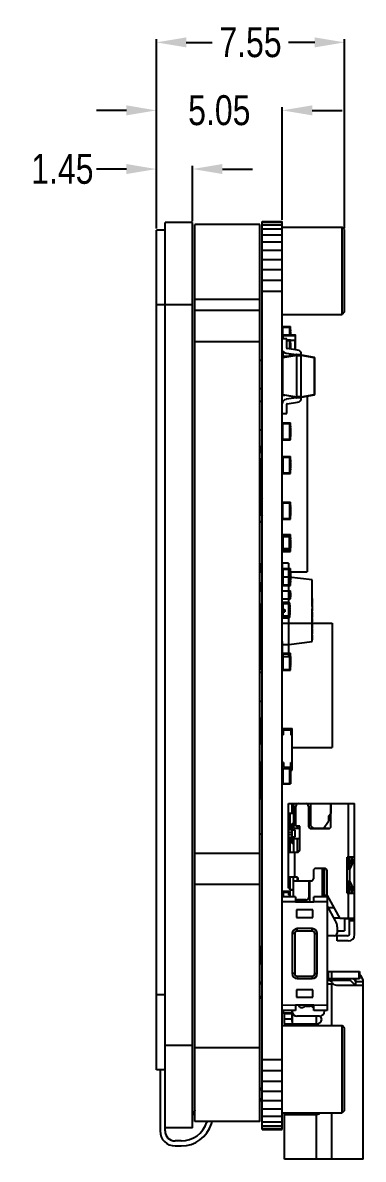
# Model space of a CAD drawing. Header units: inches. Extents: x -13 to 119, y -33 to 44.
# Drawn here: x 50.25 to 63.91, y -12.14 to 33.41 of the extents above; entities that cross this region are included whole.
import ezdxf

# ---------------------------------------------------------------- set-up
doc = ezdxf.new("R2010")
doc.units = ezdxf.units.IN
doc.header["$LTSCALE"] = 1.21
doc.header["$MEASUREMENT"] = 0
doc.header["$PDMODE"] = 3
doc.header["$PDSIZE"] = 0.3125
doc.layers.get('0').update_dxf_attribs({"linetype": 'CONTINUOUS'})
doc.layers.get('Defpoints').update_dxf_attribs({"linetype": 'CONTINUOUS'})
doc.layers.add('DIM', color=3, linetype='CONTINUOUS')
doc.styles.get("Standard").update_dxf_attribs({"font": 'txt', "width": 0.8})
doc.dimstyles.get("Standard").update_dxf_attribs({"dimtxt": 0.15625, "dimasz": 0.1875, "dimexe": 0.125, "dimexo": 0.0625, "dimgap": 0.09, "dimtad": 0, "dimtih": 1, "dimtoh": 1, "dimzin": 4, "dimdsep": 46, "dimtxsty": 'Standard', "dimblk": '_FILLED', "dimblk1": '_FILLED', "dimblk2": '_FILLED', "dimcen": 0.09, "dimazin": 1, "dimtp": 0.01, "dimtm": 0.01, "dimtfac": 1, "dimtofl": 0, "dimtmove": 0, "dimatfit": 3, "dimldrblk": '_FILLED', "dimfxl": 1, "dimtolj": 1, "dimtzin": 4, "dimarcsym": 0})

# ---------------------------------------------------------------- blocks, each defined once
blk = doc.blocks.new('_FILLED')
at = {"color": 0, "linetype": 'ByBlock'}
blk.add_solid([(0, 0), (-1, 0.167), (-1, -0.167)], dxfattribs=at)
blk = doc.blocks.new('*D22')
at = {"layer": 'Defpoints', "color": 0}
for p in [(55.612, 27.544), (55.612, 25.097), (57.062, 25.397)]:
    blk.add_point(p, dxfattribs=at)
at = {"layer": 'DIM', "color": 0, "lineweight": -2}
for p, q in [((54.412, 27.544), (53.212, 27.544)), ((55.612, 25.16), (55.612, 27.669)), ((57.062, 25.46), (57.062, 27.669)), ((58.262, 27.544), (59.462, 27.544))]:
    blk.add_line(p, q, dxfattribs=at)
at = {"layer": 'DIM', "color": 0, "lineweight": -2, "xscale": 1.2, "yscale": 1.2, "zscale": 1.2}
blk.add_blockref('_FILLED', (55.612, 27.544), dxfattribs=at)
at = {"layer": 'DIM', "color": 0, "lineweight": -2, "xscale": 1.2, "yscale": 1.2, "zscale": 1.2, "rotation": 180}
blk.add_blockref('_FILLED', (57.062, 27.544), dxfattribs=at)
at = {"layer": 'DIM', "color": 0, "insert": (51.842, 27.544), "char_height": 1.2, "attachment_point": 5}
blk.add_mtext('\\A1;1.45', dxfattribs=at)
blk = doc.blocks.new('*D23')
at = {"layer": 'Defpoints', "color": 0}
for p in [(55.612, 29.895), (55.612, 25.097), (60.662, 25.447)]:
    blk.add_point(p, dxfattribs=at)
at = {"layer": 'DIM', "color": 0, "lineweight": -2}
for p, q in [((54.412, 29.895), (53.212, 29.895)), ((55.612, 25.16), (55.612, 30.02)), ((60.662, 25.51), (60.662, 30.02)), ((61.862, 29.895), (63.062, 29.895))]:
    blk.add_line(p, q, dxfattribs=at)
at = {"layer": 'DIM', "color": 0, "lineweight": -2, "xscale": 1.2, "yscale": 1.2, "zscale": 1.2}
blk.add_blockref('_FILLED', (55.612, 29.895), dxfattribs=at)
at = {"layer": 'DIM', "color": 0, "lineweight": -2, "xscale": 1.2, "yscale": 1.2, "zscale": 1.2, "rotation": 180}
blk.add_blockref('_FILLED', (60.662, 29.895), dxfattribs=at)
at = {"layer": 'DIM', "color": 0, "insert": (58.137, 29.895), "char_height": 1.2, "attachment_point": 5}
blk.add_mtext('\\A1;5.05', dxfattribs=at)
blk = doc.blocks.new('*D24')
at = {"layer": 'Defpoints', "color": 0}
for p in [(55.612, 32.62), (55.612, 25.097), (63.162, 25.119)]:
    blk.add_point(p, dxfattribs=at)
at = {"layer": 'DIM', "color": 0, "lineweight": -2}
for p, q in [((55.612, 25.16), (55.612, 32.745)), ((56.812, 32.62), (57.857, 32.62)), ((61.962, 32.62), (60.917, 32.62)), ((63.162, 25.181), (63.162, 32.745))]:
    blk.add_line(p, q, dxfattribs=at)
at = {"layer": 'DIM', "color": 0, "lineweight": -2, "xscale": 1.2, "yscale": 1.2, "zscale": 1.2, "rotation": 180}
blk.add_blockref('_FILLED', (55.612, 32.62), dxfattribs=at)
at = {"layer": 'DIM', "color": 0, "lineweight": -2, "xscale": 1.2, "yscale": 1.2, "zscale": 1.2}
blk.add_blockref('_FILLED', (63.162, 32.62), dxfattribs=at)
at = {"layer": 'DIM', "color": 0, "insert": (59.387, 32.62), "char_height": 1.2, "attachment_point": 5}
blk.add_mtext('\\A1;7.55', dxfattribs=at)

msp = doc.modelspace()

# ---------------------------------------------------------------- linework, layer by layer
at = {"color": 7, "linetype": 'Continuous'}
for p, q in [((55.612, -8.553), (55.612, 25.097)), ((55.962, 25.097), (55.612, 25.097)), ((55.962, -11.003), (55.962, 25.397)), ((57.062, 25.397), (55.962, 25.397)), ((57.062, -10.883), (57.062, 25.397)), ((57.162, -10.617), (57.162, 25.322)), ((59.762, 25.322), (57.162, 25.322)), ((59.762, -10.617), (59.762, 25.322)), ((59.862, -10.94), (59.862, 25.447)), ((59.862, 25.447), (60.662, 25.447)), ((59.862, 25.413), (60.662, 25.413)), ((59.862, 25.31), (60.662, 25.31)), ((59.862, 25.142), (60.662, 25.142)), ((60.662, -10.94), (60.662, 25.447)), ((60.662, 25.219), (63.062, 25.219)), ((63.062, 21.719), (63.062, 25.219)), ((63.162, 25.119), (63.062, 25.219)), ((63.162, 21.819), (63.162, 25.119)), ((59.862, 24.913), (60.662, 24.913)), ((59.862, 24.627), (60.662, 24.627)), ((59.862, 24.294), (60.662, 24.294)), ((59.862, 23.919), (60.662, 23.919)), ((59.862, 23.513), (60.662, 23.513)), ((59.862, 23.086), (60.662, 23.086)), ((59.762, 22.322), (57.162, 22.322)), ((59.862, 22.649), (60.662, 22.649)), ((57.062, 22.097), (55.612, 22.097)), ((59.762, 21.872), (57.162, 21.872)), ((60.662, 21.719), (63.062, 21.719)), ((63.162, 21.819), (63.062, 21.719)), ((60.662, 21.235), (60.987, 21.235)), ((60.687, 21.135), (60.662, 21.135)), ((60.687, 20.884), (60.687, 21.21)), ((60.687, 21.21), (60.962, 21.21)), ((60.962, 20.887), (60.962, 21.21)), ((60.987, 21.185), (60.962, 21.185)), ((60.987, 21.135), (60.962, 21.135)), ((60.987, 20.887), (60.987, 21.235)), ((60.987, 21.097), (60.997, 21.097)), ((60.987, 21.069), (60.997, 21.069)), ((60.987, 21.061), (60.997, 21.061)), ((60.987, 21.024), (60.997, 21.024)), ((60.987, 20.972), (60.997, 20.972)), ((60.997, 21.097), (60.997, 21.061)), ((60.997, 21.024), (60.997, 20.922)), ((59.762, 20.622), (57.162, 20.622)), ((60.842, 20.744), (60.662, 20.744)), ((60.678, 20.867), (60.678, 20.744)), ((60.678, 20.867), (61.198, 20.867)), ((60.698, 20.744), (60.698, 20.887)), ((61.178, 20.887), (60.698, 20.887)), ((60.842, 20.368), (60.842, 20.744)), ((60.842, 20.696), (60.987, 20.696)), ((60.842, 20.671), (60.962, 20.671)), ((60.962, 20.333), (60.962, 20.671)), ((60.987, 20.646), (60.962, 20.646)), ((60.962, 20.596), (60.987, 20.596)), ((60.987, 20.922), (60.997, 20.922)), ((60.987, 20.909), (60.997, 20.909)), ((60.987, 20.907), (60.997, 20.907)), ((60.987, 20.33), (60.987, 20.696)), ((60.987, 20.687), (61.198, 20.687)), ((60.987, 20.56), (60.997, 20.56)), ((60.987, 20.51), (60.997, 20.51)), ((60.997, 20.909), (60.997, 20.887)), ((60.997, 20.56), (60.997, 20.459)), ((61.168, 20.687), (61.168, 20.305)), ((61.178, 20.887), (61.178, 20.687)), ((61.188, 20.302), (61.188, 20.687)), ((61.198, 20.687), (61.198, 20.867)), ((60.687, 20.117), (60.662, 20.117)), ((60.662, 20.116), (60.687, 20.116)), ((60.679, 19.994), (61.247, 20.094)), ((61.247, 20.074), (60.679, 19.974)), ((60.687, 20.261), (60.687, 20.041)), ((60.687, 20.041), (60.95, 20.041)), ((60.817, 20.172), (61.23, 20.114)), ((61.272, 20.29), (60.86, 20.348)), ((60.962, 20.044), (60.962, 20.152)), ((60.962, 20.116), (60.987, 20.116)), ((60.987, 20.066), (60.962, 20.066)), ((60.987, 20.459), (60.997, 20.459)), ((60.987, 20.445), (60.997, 20.445)), ((60.987, 20.343), (60.997, 20.343)), ((60.987, 20.148), (60.987, 20.048)), ((61.198, 20.087), (60.987, 20.087)), ((60.989, 20.33), (60.997, 20.33)), ((60.997, 20.445), (60.997, 20.343)), ((60.997, 20.33), (60.997, 20.329)), ((61.168, 20.123), (61.168, 20.087)), ((61.178, 20.087), (61.178, 20.082)), ((61.188, 20.087), (61.188, 20.12)), ((61.198, 20.085), (61.198, 20.087)), ((61.427, 20.094), (61.247, 20.094)), ((61.247, 20.094), (61.247, 20.074)), ((61.247, 18.414), (61.247, 20.074)), ((61.247, 20.074), (61.427, 20.074)), ((61.427, 20.094), (61.427, 20.112)), ((61.427, 20.094), (61.946, 20.002)), ((61.427, 20.094), (61.427, 20.074)), ((61.427, 18.414), (61.427, 20.074)), ((61.946, 19.983), (61.427, 20.074)), ((59.762, 19.897), (59.847, 19.882)), ((59.847, 19.862), (59.762, 19.877)), ((59.847, 19.882), (59.847, 19.862)), ((59.847, 19.862), (59.847, 18.732)), ((59.847, 19.862), (59.862, 19.862)), ((60.662, 20.016), (60.809, 20.016)), ((60.662, 19.974), (60.679, 19.974)), ((60.678, 20.016), (60.678, 19.993)), ((60.679, 19.974), (60.679, 19.994)), ((60.679, 18.514), (60.679, 19.974)), ((60.698, 19.997), (60.698, 20.016)), ((61.946, 20.002), (61.946, 19.983)), ((61.946, 19.983), (61.946, 18.505)), ((61.946, 19.983), (61.962, 19.983)), ((61.962, 18.505), (61.962, 19.983)), ((59.862, 18.732), (59.762, 18.732)), ((59.862, 18.232), (59.762, 18.232)), ((59.847, 18.232), (59.847, 17.102)), ((60.679, 18.514), (60.662, 18.514)), ((60.662, 18.48), (60.76, 18.48)), ((60.679, 18.514), (61.247, 18.414)), ((60.679, 18.494), (60.679, 18.514)), ((61.247, 18.394), (60.679, 18.494)), ((61.23, 18.374), (60.817, 18.316)), ((61.427, 18.414), (61.247, 18.414)), ((61.247, 18.414), (61.247, 18.394)), ((61.247, 18.394), (61.427, 18.394)), ((61.427, 18.414), (61.946, 18.505)), ((61.946, 18.485), (61.427, 18.394)), ((61.427, 18.414), (61.427, 18.394)), ((61.427, 18.376), (61.427, 18.394)), ((61.662, 18.435), (61.662, 11.407)), ((61.962, 18.505), (61.946, 18.505)), ((61.946, 18.505), (61.946, 18.485)), ((60.842, 17.744), (60.842, 18.12)), ((60.86, 18.14), (61.272, 18.198)), ((60.662, 17.744), (60.842, 17.744)), ((60.662, 17.374), (60.987, 17.374)), ((60.687, 16.719), (60.687, 17.349)), ((60.687, 17.349), (60.962, 17.349)), ((60.962, 16.719), (60.962, 17.349)), ((60.987, 17.324), (60.962, 17.324)), ((60.987, 16.694), (60.987, 17.374)), ((59.762, 17.087), (59.847, 17.102)), ((59.847, 17.083), (59.762, 17.068)), ((59.847, 17.102), (59.847, 17.083)), ((60.687, 17.274), (60.662, 17.274)), ((60.987, 17.274), (60.962, 17.274)), ((60.987, 17.236), (60.997, 17.236)), ((60.987, 17.208), (60.997, 17.208)), ((60.987, 17.199), (60.997, 17.199)), ((60.987, 17.163), (60.997, 17.163)), ((60.987, 17.111), (60.997, 17.111)), ((60.987, 17.061), (60.997, 17.061)), ((60.987, 17.047), (60.997, 17.047)), ((60.987, 17.045), (60.997, 17.045)), ((60.987, 17), (60.997, 17)), ((60.987, 16.951), (60.997, 16.951)), ((60.987, 16.945), (60.997, 16.945)), ((60.987, 16.932), (60.997, 16.932)), ((60.987, 16.88), (60.997, 16.88)), ((60.997, 17.236), (60.997, 17.199)), ((60.997, 17.163), (60.997, 17.061)), ((60.997, 17.047), (60.997, 16.945)), ((60.997, 16.932), (60.997, 16.83)), ((59.829, 16.416), (59.762, 16.416)), ((59.762, 16.396), (59.849, 16.396)), ((59.829, 16.416), (59.829, 16.216)), ((59.849, 16.216), (59.849, 16.396)), ((60.687, 16.794), (60.662, 16.794)), ((60.662, 16.694), (60.987, 16.694)), ((60.687, 16.719), (60.962, 16.719)), ((60.987, 16.794), (60.962, 16.794)), ((60.987, 16.744), (60.962, 16.744)), ((60.987, 16.83), (60.997, 16.83)), ((59.762, 16.216), (59.849, 16.216)), ((59.862, 16.197), (59.762, 16.202)), ((59.762, 16.192), (59.862, 16.187)), ((59.819, 16.216), (59.819, 16.199)), ((59.839, 16.198), (59.839, 16.216)), ((60.662, 16.028), (60.987, 16.028)), ((60.687, 16.003), (60.687, 15.373)), ((60.687, 16.003), (60.962, 16.003)), ((60.962, 15.373), (60.962, 16.003)), ((60.987, 15.978), (60.962, 15.978)), ((60.987, 15.348), (60.987, 16.028)), ((59.849, 15.616), (59.762, 15.616)), ((59.793, 15.506), (59.762, 15.512)), ((59.762, 15.487), (59.793, 15.481)), ((59.793, 15.506), (59.793, 15.481)), ((59.819, 15.896), (59.819, 15.616)), ((59.829, 15.616), (59.829, 15.416)), ((59.839, 15.616), (59.839, 15.917)), ((59.849, 15.436), (59.849, 15.616)), ((60.662, 15.928), (60.687, 15.928)), ((60.962, 15.928), (60.987, 15.928)), ((60.987, 15.892), (60.997, 15.892)), ((60.987, 15.842), (60.997, 15.842)), ((60.987, 15.791), (60.997, 15.791)), ((60.987, 15.777), (60.997, 15.777)), ((60.987, 15.675), (60.997, 15.675)), ((60.987, 15.662), (60.997, 15.662)), ((60.987, 15.612), (60.997, 15.612)), ((60.987, 15.56), (60.997, 15.56)), ((60.987, 15.523), (60.997, 15.523)), ((60.987, 15.5), (60.997, 15.5)), ((60.987, 15.487), (60.997, 15.487)), ((60.997, 15.892), (60.997, 15.791)), ((60.997, 15.777), (60.997, 15.675)), ((60.997, 15.662), (60.997, 15.56)), ((60.997, 15.523), (60.997, 15.487)), ((59.793, 15.481), (59.793, 14.117)), ((59.793, 15.481), (59.814, 15.481)), ((59.814, 14.117), (59.814, 15.481)), ((59.849, 15.436), (59.814, 15.436)), ((59.814, 15.416), (59.829, 15.416)), ((60.662, 15.448), (60.687, 15.448)), ((60.662, 15.348), (60.987, 15.348)), ((60.687, 15.373), (60.962, 15.373)), ((60.962, 15.448), (60.987, 15.448)), ((60.987, 15.398), (60.962, 15.398)), ((59.829, 14.537), (59.814, 14.537)), ((59.814, 14.517), (59.849, 14.517)), ((59.834, 14.342), (59.814, 14.342)), ((59.814, 14.312), (59.862, 14.312)), ((59.814, 14.281), (59.862, 14.281)), ((59.829, 14.537), (59.829, 14.342)), ((59.834, 14.342), (59.834, 13.733)), ((59.849, 14.338), (59.849, 14.517)), ((60.662, 14.199), (60.987, 14.199)), ((60.687, 13.544), (60.687, 14.174)), ((60.687, 14.174), (60.962, 14.174)), ((60.962, 13.544), (60.962, 14.174)), ((60.987, 14.149), (60.962, 14.149)), ((60.987, 13.519), (60.987, 14.199)), ((59.793, 14.117), (59.762, 14.112)), ((59.762, 14.087), (59.793, 14.093)), ((59.862, 13.794), (59.762, 13.794)), ((59.862, 13.763), (59.762, 13.763)), ((59.778, 13.733), (59.834, 13.733)), ((59.814, 14.117), (59.793, 14.117)), ((59.793, 14.117), (59.793, 14.093)), ((59.829, 13.733), (59.829, 13.694)), ((59.849, 13.669), (59.849, 13.737)), ((60.687, 14.099), (60.662, 14.099)), ((60.987, 14.099), (60.962, 14.099)), ((60.987, 14.061), (60.997, 14.061)), ((60.987, 14.033), (60.997, 14.033)), ((60.987, 14.024), (60.997, 14.024)), ((60.987, 13.988), (60.997, 13.988)), ((60.987, 13.936), (60.997, 13.936)), ((60.987, 13.886), (60.997, 13.886)), ((60.987, 13.872), (60.997, 13.872)), ((60.987, 13.87), (60.997, 13.87)), ((60.987, 13.825), (60.997, 13.825)), ((60.987, 13.776), (60.997, 13.776)), ((60.987, 13.77), (60.997, 13.77)), ((60.987, 13.757), (60.997, 13.757)), ((60.987, 13.705), (60.997, 13.705)), ((60.997, 14.061), (60.997, 14.024)), ((60.997, 13.988), (60.997, 13.886)), ((60.997, 13.872), (60.997, 13.77)), ((60.997, 13.757), (60.997, 13.655)), ((59.862, 13.412), (59.762, 13.407)), ((59.762, 13.396), (59.862, 13.402)), ((60.687, 13.619), (60.662, 13.619)), ((60.662, 13.519), (60.987, 13.519)), ((60.687, 13.544), (60.962, 13.544)), ((60.987, 13.619), (60.962, 13.619)), ((60.987, 13.569), (60.962, 13.569)), ((60.987, 13.655), (60.997, 13.655)), ((60.662, 12.903), (60.987, 12.903)), ((60.662, 12.838), (60.967, 12.838)), ((60.967, 12.807), (60.662, 12.807)), ((60.687, 12.868), (60.687, 12.878)), ((60.687, 12.878), (60.962, 12.878)), ((60.693, 12.259), (60.693, 12.868)), ((60.937, 12.868), (60.693, 12.868)), ((60.937, 12.868), (60.937, 12.259)), ((60.962, 12.854), (60.962, 12.878)), ((60.987, 12.853), (60.963, 12.853)), ((60.967, 12.289), (60.967, 12.838)), ((60.987, 12.803), (60.967, 12.803)), ((60.97, 12.763), (60.967, 12.763)), ((60.967, 12.752), (60.97, 12.752)), ((60.97, 12.763), (60.97, 12.689)), ((60.987, 12.223), (60.987, 12.903)), ((60.987, 12.765), (60.997, 12.765)), ((60.997, 12.765), (60.997, 12.729)), ((60.967, 12.32), (60.662, 12.32)), ((60.97, 12.735), (60.967, 12.735)), ((60.97, 12.698), (60.967, 12.698)), ((60.97, 12.689), (60.967, 12.689)), ((60.97, 12.661), (60.967, 12.661)), ((60.967, 12.624), (60.97, 12.624)), ((60.967, 12.587), (60.97, 12.587)), ((60.97, 12.557), (60.967, 12.557)), ((60.97, 12.521), (60.967, 12.521)), ((60.97, 12.483), (60.967, 12.483)), ((60.967, 12.48), (60.97, 12.48)), ((60.97, 12.457), (60.967, 12.457)), ((60.967, 12.419), (60.97, 12.419)), ((60.967, 12.383), (60.97, 12.383)), ((60.987, 12.323), (60.967, 12.323)), ((60.97, 12.661), (60.97, 12.587)), ((60.97, 12.557), (60.97, 12.48)), ((60.97, 12.457), (60.97, 12.383)), ((60.987, 12.738), (60.997, 12.738)), ((60.987, 12.729), (60.997, 12.729)), ((60.987, 12.692), (60.997, 12.692)), ((60.987, 12.64), (60.997, 12.64)), ((60.987, 12.59), (60.997, 12.59)), ((60.987, 12.577), (60.997, 12.577)), ((60.987, 12.575), (60.997, 12.575)), ((60.987, 12.53), (60.997, 12.53)), ((60.987, 12.481), (60.997, 12.481)), ((60.987, 12.475), (60.997, 12.475)), ((60.987, 12.461), (60.997, 12.461)), ((60.987, 12.41), (60.997, 12.41)), ((60.987, 12.359), (60.997, 12.359)), ((60.997, 12.692), (60.997, 12.59)), ((60.997, 12.577), (60.997, 12.475)), ((60.997, 12.461), (60.997, 12.359)), ((60.967, 12.289), (60.662, 12.289)), ((60.662, 12.223), (60.987, 12.223)), ((60.687, 12.259), (60.687, 12.248)), ((60.687, 12.248), (60.962, 12.248)), ((60.693, 12.259), (60.937, 12.259)), ((60.962, 12.273), (60.962, 12.248)), ((60.987, 12.273), (60.963, 12.273)), ((59.834, 11.714), (59.762, 11.714)), ((59.762, 11.683), (59.862, 11.683)), ((59.862, 11.439), (59.762, 11.439)), ((59.762, 11.409), (59.834, 11.409)), ((59.834, 11.714), (59.834, 11.409)), ((60.662, 11.532), (60.987, 11.532)), ((60.662, 11.432), (60.687, 11.432)), ((60.662, 11.407), (60.687, 11.407)), ((60.687, 11.507), (60.687, 10.877)), ((60.687, 11.507), (60.962, 11.507)), ((60.962, 10.877), (60.962, 11.507)), ((60.987, 11.482), (60.962, 11.482)), ((60.962, 11.432), (60.987, 11.432)), ((60.987, 10.852), (60.987, 11.532)), ((60.987, 11.407), (61.662, 11.407)), ((60.987, 11.396), (60.997, 11.396)), ((60.997, 11.396), (60.997, 11.294)), ((59.834, 10.952), (59.762, 10.952)), ((59.834, 10.952), (59.834, 10.647)), ((60.662, 10.952), (60.687, 10.952)), ((60.962, 10.952), (60.987, 10.952)), ((60.987, 11.346), (60.997, 11.346)), ((60.987, 11.294), (60.997, 11.294)), ((60.987, 11.281), (60.997, 11.281)), ((60.987, 11.179), (60.997, 11.179)), ((60.987, 11.165), (60.997, 11.165)), ((60.987, 11.115), (60.997, 11.115)), ((60.987, 11.063), (60.997, 11.063)), ((60.987, 11.027), (60.997, 11.027)), ((60.987, 11.004), (60.997, 11.004)), ((60.987, 10.99), (60.997, 10.99)), ((60.997, 11.281), (60.997, 11.179)), ((60.997, 11.165), (60.997, 11.063)), ((60.997, 11.027), (60.997, 10.99)), ((59.762, 10.921), (59.862, 10.921)), ((59.862, 10.678), (59.762, 10.678)), ((59.762, 10.647), (59.834, 10.647)), ((60.662, 10.852), (60.987, 10.852)), ((60.662, 10.646), (60.987, 10.646)), ((60.687, 10.877), (60.962, 10.877)), ((60.987, 10.902), (60.962, 10.902)), ((60.987, 10.316), (60.987, 10.646)), ((60.987, 10.555), (60.997, 10.555)), ((60.987, 10.551), (60.997, 10.551)), ((60.997, 10.555), (60.997, 10.397)), ((59.762, 10.13), (59.764, 10.13)), ((59.764, 10.13), (59.764, 7.48)), ((59.862, 10.075), (59.764, 10.075)), ((60.662, 10.316), (60.987, 10.316)), ((60.662, 10.145), (60.967, 10.145)), ((60.967, 10.115), (60.662, 10.115)), ((60.693, 9.566), (60.693, 10.176)), ((60.937, 10.176), (60.693, 10.176)), ((60.937, 10.176), (60.937, 9.566)), ((60.967, 9.597), (60.967, 10.145)), ((60.97, 10.071), (60.967, 10.071)), ((60.967, 10.06), (60.97, 10.06)), ((60.97, 10.043), (60.967, 10.043)), ((60.97, 10.071), (60.97, 9.997)), ((60.987, 10.401), (60.997, 10.401)), ((60.987, 10.397), (60.997, 10.397)), ((59.862, 9.745), (59.764, 9.745)), ((60.967, 9.627), (60.662, 9.627)), ((60.967, 9.597), (60.662, 9.597)), ((60.693, 9.566), (60.937, 9.566)), ((60.762, 9.895), (60.762, 9.795)), ((60.97, 10.006), (60.967, 10.006)), ((60.97, 9.997), (60.967, 9.997)), ((60.97, 9.969), (60.967, 9.969)), ((60.967, 9.932), (60.97, 9.932)), ((60.967, 9.895), (60.97, 9.895)), ((60.97, 9.865), (60.967, 9.865)), ((60.97, 9.828), (60.967, 9.828)), ((60.97, 9.791), (60.967, 9.791)), ((60.967, 9.788), (60.97, 9.788)), ((60.97, 9.764), (60.967, 9.764)), ((60.967, 9.727), (60.97, 9.727)), ((60.967, 9.69), (60.97, 9.69)), ((60.97, 9.969), (60.97, 9.895)), ((60.97, 9.865), (60.97, 9.788)), ((60.97, 9.764), (60.97, 9.69)), ((61.862, 10.019), (61.862, 9.917)), ((60.662, 9.348), (62.662, 9.348)), ((62.662, 9.348), (62.662, 4.358)), ((59.764, 8.882), (59.862, 8.882)), ((60.662, 8.148), (60.987, 8.148)), ((60.662, 8.048), (60.687, 8.048)), ((60.687, 8.123), (60.687, 7.493)), ((60.687, 8.123), (60.962, 8.123)), ((60.962, 7.493), (60.962, 8.123)), ((60.987, 8.098), (60.962, 8.098)), ((60.962, 8.048), (60.987, 8.048)), ((60.987, 7.468), (60.987, 8.148)), ((60.987, 8.012), (60.997, 8.012)), ((60.987, 7.962), (60.997, 7.962)), ((60.987, 7.91), (60.997, 7.91)), ((60.987, 7.897), (60.997, 7.897)), ((60.987, 7.795), (60.997, 7.795)), ((60.987, 7.781), (60.997, 7.781)), ((60.997, 8.012), (60.997, 7.91)), ((60.997, 7.897), (60.997, 7.795)), ((60.997, 7.781), (60.997, 7.679)), ((59.762, 7.48), (59.764, 7.48)), ((59.762, 7.382), (59.862, 7.382)), ((60.662, 7.568), (60.687, 7.568)), ((60.662, 7.468), (60.987, 7.468)), ((60.687, 7.493), (60.962, 7.493)), ((60.962, 7.568), (60.987, 7.568)), ((60.987, 7.518), (60.962, 7.518)), ((60.987, 7.731), (60.997, 7.731)), ((60.987, 7.679), (60.997, 7.679)), ((60.987, 7.643), (60.997, 7.643)), ((60.987, 7.62), (60.997, 7.62)), ((60.987, 7.606), (60.997, 7.606)), ((60.997, 7.643), (60.997, 7.606)), ((59.762, 6.22), (59.862, 6.22)), ((59.762, 6.22), (59.764, 6.22)), ((59.764, 6.22), (59.764, 6.22)), ((59.829, 5.52), (59.762, 5.52)), ((59.762, 5.5), (59.849, 5.5)), ((59.829, 5.52), (59.829, 5.32)), ((59.849, 5.32), (59.849, 5.5)), ((59.762, 5.32), (59.849, 5.32)), ((59.819, 5.32), (59.819, 4.72)), ((59.839, 4.72), (59.839, 5.32)), ((60.662, 5.119), (61.062, 5.119)), ((60.712, 5.069), (61.062, 5.069)), ((60.712, 4.869), (60.712, 5.069)), ((61.012, 5.069), (61.012, 4.869)), ((61.062, 3.458), (61.062, 5.119)), ((59.849, 4.72), (59.762, 4.72)), ((59.829, 4.72), (59.829, 4.52)), ((59.849, 4.54), (59.849, 4.72)), ((60.712, 4.869), (60.662, 4.869)), ((61.012, 4.869), (61.062, 4.869)), ((59.849, 4.54), (59.762, 4.54)), ((59.762, 4.52), (59.829, 4.52)), ((61.063, 4.545), (61.062, 4.545)), ((61.063, 4.494), (61.062, 4.494)), ((61.063, 4.443), (61.062, 4.443)), ((61.063, 4.427), (61.062, 4.427)), ((61.063, 4.416), (61.062, 4.416)), ((61.063, 4.378), (61.062, 4.378)), ((61.062, 4.358), (62.662, 4.358)), ((61.063, 4.341), (61.062, 4.341)), ((61.063, 4.326), (61.062, 4.326)), ((61.063, 4.316), (61.062, 4.316)), ((61.063, 4.311), (61.062, 4.311)), ((61.063, 4.261), (61.062, 4.261)), ((61.063, 4.21), (61.062, 4.21)), ((61.063, 4.204), (61.062, 4.204)), ((61.063, 4.195), (61.062, 4.195)), ((61.063, 4.173), (61.062, 4.173)), ((61.063, 4.146), (61.062, 4.146)), ((61.063, 4.443), (61.063, 4.545)), ((61.063, 4.032), (61.063, 4.427)), ((59.762, 3.782), (59.862, 3.782)), ((59.764, 3.782), (59.764, 3.144)), ((59.834, 3.782), (59.834, 3.35)), ((60.712, 3.769), (60.662, 3.769)), ((60.712, 3.769), (60.712, 3.569)), ((61.012, 3.769), (61.062, 3.769)), ((61.012, 3.569), (61.012, 3.769)), ((61.063, 4.092), (61.062, 4.092)), ((61.063, 4.083), (61.062, 4.083)), ((61.063, 4.032), (61.062, 4.032)), ((59.862, 3.411), (59.764, 3.411)), ((59.862, 3.38), (59.764, 3.38)), ((59.764, 3.35), (59.834, 3.35)), ((60.662, 3.519), (61.062, 3.519)), ((60.687, 3.482), (60.662, 3.482)), ((60.662, 3.482), (60.687, 3.482)), ((60.687, 3.519), (60.687, 2.927)), ((60.712, 3.569), (61.062, 3.569)), ((60.962, 2.927), (60.962, 3.519)), ((60.962, 3.482), (60.987, 3.482)), ((60.987, 3.519), (60.987, 2.902)), ((60.987, 3.508), (61.062, 3.508)), ((60.987, 3.458), (61.062, 3.458)), ((60.987, 3.446), (60.997, 3.446)), ((60.987, 3.396), (60.997, 3.396)), ((60.987, 3.345), (60.997, 3.345)), ((60.987, 3.331), (60.997, 3.331)), ((60.987, 3.229), (60.997, 3.229)), ((60.987, 3.216), (60.997, 3.216)), ((60.997, 3.446), (60.997, 3.038)), ((61.012, 3.508), (61.012, 3.519)), ((59.819, 3.144), (59.762, 3.144)), ((59.762, 3.114), (59.849, 3.114)), ((59.819, 3.144), (59.819, 2.324)), ((59.849, 2.354), (59.849, 3.114)), ((60.662, 3.002), (60.687, 3.002)), ((60.662, 2.902), (60.987, 2.902)), ((60.662, 2.902), (60.987, 2.902)), ((60.687, 2.927), (60.962, 2.927)), ((60.962, 3.002), (60.987, 3.002)), ((60.987, 2.952), (60.962, 2.952)), ((60.987, 3.166), (60.997, 3.166)), ((60.987, 3.114), (60.997, 3.114)), ((60.987, 3.089), (60.997, 3.089)), ((60.987, 3.077), (60.997, 3.077)), ((60.987, 3.054), (60.997, 3.054)), ((60.987, 3.041), (60.997, 3.041)), ((60.987, 3.038), (60.997, 3.038)), ((59.849, 2.354), (59.762, 2.354)), ((59.762, 2.324), (59.819, 2.324)), ((60.912, 2.117), (61.112, 2.117)), ((60.912, 0.767), (60.912, 2.117)), ((61.062, 1.717), (61.062, 2.117)), ((61.112, 2.117), (61.31, 2.117)), ((61.112, 2.117), (61.112, 1.117)), ((61.212, 1.217), (61.212, 2.017)), ((61.262, 2.117), (61.262, 2.104)), ((61.312, 2.117), (61.614, 2.117)), ((61.617, 2.117), (61.812, 2.117)), ((61.714, 2.017), (61.714, 1.215)), ((61.812, 2.117), (62.612, 2.117)), ((61.812, 1.217), (61.812, 2.117)), ((62.612, 2.117), (62.614, 2.117)), ((62.612, 2.117), (62.612, 1.717)), ((62.614, 2.117), (63.333, 2.117)), ((62.614, 1.215), (62.614, 2.117)), ((63.312, 2.117), (63.312, -0.033)), ((63.333, 2.117), (63.562, 2.117)), ((63.562, -0.033), (63.562, 2.117)), ((61.112, 1.717), (60.912, 1.717)), ((60.962, 1.716), (60.962, 1.067)), ((62.312, 1.117), (62.512, 1.417)), ((62.512, 1.617), (62.612, 1.717)), ((62.512, 1.617), (62.512, 1.417)), ((61.062, 1.067), (60.912, 1.067)), ((60.912, 0.967), (61.062, 0.967)), ((61.062, 1.317), (61.112, 1.317)), ((61.062, 0.767), (61.062, 1.317)), ((61.062, 1.067), (61.162, 1.067)), ((61.262, 1.117), (61.112, 1.117)), ((61.162, 1.067), (61.162, 0.767)), ((61.362, 1.217), (61.212, 1.217)), ((61.262, 1.217), (61.262, 1.117)), ((61.362, 1.117), (61.262, 1.117)), ((61.362, 0.267), (61.362, 1.217)), ((61.912, 1.117), (61.796, 1.117)), ((61.812, 1.217), (61.912, 1.117)), ((61.814, 1.115), (62.514, 1.115)), ((62.312, 1.117), (61.912, 1.117)), ((62.262, 1.117), (62.262, 1.115)), ((62.533, 1.117), (62.312, 1.117)), ((62.362, 1.115), (62.362, 1.117)), ((59.862, 0.897), (59.762, 0.897)), ((61.062, 0.867), (60.912, 0.867)), ((60.912, 0.767), (61.062, 0.767)), ((60.912, -1.279), (60.912, 0.767)), ((60.962, 0.767), (60.962, 0.167)), ((61.062, 0.767), (61.162, 0.767)), ((61.162, 0.767), (61.062, 0.767)), ((61.062, 0.517), (61.062, 0.767)), ((61.112, 0.517), (61.062, 0.517)), ((61.112, 0.717), (61.262, 0.717)), ((61.112, 0.717), (61.112, 0.167)), ((61.262, 0.717), (61.362, 0.717)), ((61.262, 0.717), (61.262, 0.167)), ((59.762, 0.122), (57.162, 0.122)), ((60.912, 0.167), (61.162, 0.167)), ((61.162, 0.167), (61.262, 0.167)), ((61.162, -0.833), (61.162, 0.167)), ((63.362, -0.033), (63.262, -0.033)), ((63.262, -1.473), (63.262, -0.033)), ((63.462, -0.101), (63.262, -0.528)), ((63.332, -0.033), (63.332, -0.379)), ((63.562, -0.033), (63.362, -0.033)), ((63.362, -0.033), (63.362, -0.315)), ((63.462, -0.034), (63.362, -0.034)), ((63.362, -0.55), (63.562, -0.123)), ((63.462, -0.101), (63.462, -0.033)), ((63.562, -3.134), (63.562, -0.033)), ((61.11, -0.833), (60.912, -0.833)), ((61.227, -0.833), (60.912, -0.833)), ((60.962, -0.833), (60.962, -1.339)), ((61.112, -1.621), (61.112, -0.833)), ((61.262, -0.842), (61.262, -0.974)), ((61.912, -0.583), (61.912, -0.893)), ((62.362, -0.483), (62.012, -0.483)), ((62.262, -0.483), (62.262, -1.484)), ((62.362, -1.621), (62.362, -0.483)), ((62.462, -1.563), (62.462, -0.583)), ((63.362, -0.55), (63.362, -0.956)), ((59.762, -1.128), (57.162, -1.128)), ((60.962, -1.079), (60.912, -1.079)), ((60.912, -1.279), (60.962, -1.279)), ((61.112, -1.334), (60.962, -1.334)), ((60.962, -1.339), (61.112, -1.339)), ((61.112, -0.983), (61.822, -0.983)), ((61.722, -1.073), (61.722, -1.647)), ((61.752, -1.006), (61.752, -1.824)), ((61.762, -1.824), (61.762, -0.998)), ((63.262, -0.978), (63.462, -1.405)), ((63.332, -1.128), (63.332, -1.473)), ((63.562, -1.383), (63.362, -0.956)), ((63.362, -1.192), (63.362, -1.473)), ((60.662, -1.389), (60.962, -1.389)), ((60.712, -1.589), (60.662, -1.589)), ((61.19, -1.621), (60.662, -1.621)), ((61.19, -1.824), (60.662, -1.821)), ((60.712, -1.439), (60.962, -1.439)), ((60.712, -1.589), (60.712, -1.439)), ((60.912, -1.439), (60.912, -1.539)), ((60.912, -1.539), (60.962, -1.539)), ((60.962, -1.389), (60.962, -1.621)), ((61.19, -1.621), (61.19, -1.828)), ((61.19, -1.783), (61.612, -1.783)), ((61.622, -1.743), (61.212, -1.743)), ((61.262, -1.783), (61.262, -1.824)), ((61.612, -1.783), (61.612, -1.743)), ((61.635, -1.824), (61.612, -1.783)), ((62.462, -1.621), (61.935, -1.621)), ((61.935, -1.828), (61.935, -1.621)), ((62.462, -1.821), (61.935, -1.824)), ((62.462, -1.563), (62.362, -1.563)), ((62.462, -1.563), (62.972, -2.483)), ((62.462, -1.621), (62.462, -6.171)), ((63.262, -1.473), (63.562, -1.473)), ((63.312, -1.473), (63.312, -2.483)), ((63.462, -1.473), (63.462, -1.405)), ((61.19, -1.824), (61.935, -1.824)), ((61.887, -2.146), (61.237, -2.146)), ((61.237, -2.146), (61.237, -2.446)), ((61.887, -2.446), (61.887, -2.146)), ((62.8, -2.58), (62.462, -1.973)), ((62.505, -2.049), (62.732, -2.049)), ((61.237, -2.446), (61.887, -2.446)), ((62.735, -2.464), (62.962, -2.464)), ((63.362, -2.483), (62.972, -2.483)), ((63.162, -2.483), (63.162, -2.983)), ((63.162, -2.489), (63.332, -2.489)), ((63.36, -2.489), (63.329, -2.489)), ((63.332, -2.483), (63.332, -2.489)), ((63.362, -2.489), (63.36, -2.489)), ((63.562, -2.483), (63.362, -2.483)), ((63.362, -3.084), (63.362, -2.483)), ((63.362, -2.484), (63.562, -2.484)), ((63.562, -2.584), (63.362, -2.584)), ((61.162, -3.096), (61.062, -3.096)), ((61.062, -3.096), (61.062, -4.696)), ((61.162, -3.096), (61.162, -4.696)), ((61.862, -2.896), (61.262, -2.896)), ((61.262, -2.996), (61.262, -2.896)), ((61.862, -2.996), (61.262, -2.996)), ((61.862, -2.996), (61.862, -2.896)), ((61.962, -3.096), (62.062, -3.096)), ((61.962, -4.696), (61.962, -3.096)), ((62.062, -4.696), (62.062, -3.096)), ((62.762, -3.183), (62.462, -3.183)), ((62.862, -2.823), (62.862, -3.083)), ((62.862, -2.983), (63.162, -2.983)), ((63.262, -3.184), (62.862, -3.184)), ((62.862, -3.388), (62.862, -3.184)), ((63.312, -3.384), (62.862, -3.384)), ((63.312, -3.388), (62.862, -3.388)), ((63.312, -3.384), (63.312, -3.388)), ((61.162, -4.696), (61.062, -4.696)), ((61.262, -4.796), (61.862, -4.796)), ((61.262, -4.796), (61.262, -4.896)), ((61.262, -4.896), (61.862, -4.896)), ((61.862, -4.796), (61.862, -4.896)), ((61.962, -4.696), (62.062, -4.696)), ((62.462, -4.607), (63.752, -4.607)), ((63.755, -4.907), (62.462, -4.907)), ((62.462, -4.957), (63.392, -4.957)), ((62.502, -4.607), (62.502, -4.907)), ((62.632, -4.607), (62.632, -4.907)), ((62.632, -4.957), (62.632, -5.021)), ((63.592, -5.157), (63.392, -4.957)), ((63.603, -5.007), (63.909, -5.007)), ((63.612, -5.157), (63.612, -4.907)), ((63.752, -4.607), (63.755, -4.607)), ((63.752, -4.907), (63.752, -4.607)), ((63.755, -4.607), (63.755, -4.907)), ((61.887, -5.346), (61.237, -5.346)), ((61.237, -5.346), (61.237, -5.646)), ((61.887, -5.646), (61.887, -5.346)), ((62.462, -5.107), (62.632, -5.107)), ((62.632, -5.107), (62.632, -6.781)), ((62.832, -5.157), (63.612, -5.157)), ((63.612, -5.157), (63.912, -5.157)), ((63.912, -12.137), (63.912, -5.057)), ((55.962, -5.553), (55.612, -5.553)), ((61.237, -5.646), (61.887, -5.646)), ((61.19, -5.967), (60.662, -5.971)), ((61.19, -6.171), (60.662, -6.171)), ((60.702, -6.171), (60.702, -6.287)), ((61.071, -6.287), (60.702, -6.287)), ((60.752, -6.507), (60.752, -6.287)), ((61.042, -6.307), (60.752, -6.307)), ((61.042, -6.287), (61.042, -6.36)), ((61.042, -6.36), (61.052, -6.416)), ((61.052, -6.171), (61.052, -6.207)), ((61.072, -6.707), (61.072, -6.291)), ((61.19, -5.964), (61.19, -6.171)), ((61.935, -5.967), (61.19, -5.967)), ((61.802, -5.977), (61.602, -5.977)), ((61.618, -6.007), (61.786, -6.007)), ((61.935, -6.171), (61.935, -5.964)), ((62.462, -5.971), (61.935, -5.967)), ((62.462, -6.171), (61.935, -6.171)), ((62.352, -6.171), (62.352, -6.207)), ((60.662, -6.781), (63.062, -6.781)), ((60.752, -6.507), (61.052, -6.507)), ((60.752, -6.707), (60.752, -6.781)), ((60.768, -6.707), (62.032, -6.707)), ((61.052, -6.407), (61.052, -6.507)), ((61.052, -6.507), (61.052, -6.572)), ((62.152, -6.407), (61.252, -6.407)), ((62.032, -6.781), (62.032, -6.407)), ((62.032, -6.707), (62.052, -6.707)), ((63.162, -6.881), (63.062, -6.781)), ((63.062, -10.281), (63.062, -6.781)), ((63.162, -10.181), (63.162, -6.881)), ((57.062, -7.583), (55.962, -7.583)), ((59.762, -7.678), (57.162, -7.678)), ((59.862, -8.141), (60.662, -8.141)), ((55.962, -8.553), (55.612, -8.553)), ((55.762, -8.553), (55.762, -11.003)), ((59.862, -8.579), (60.662, -8.579)), ((59.862, -9.006), (60.662, -9.006)), ((59.862, -9.412), (60.662, -9.412)), ((59.862, -9.786), (60.662, -9.786)), ((57.162, -10.15), (57.104, -10.333)), ((57.104, -10.333), (57.162, -10.352)), ((59.862, -10.12), (60.662, -10.12)), ((59.862, -10.406), (60.662, -10.406)), ((60.662, -10.281), (63.062, -10.281)), ((60.752, -12.137), (60.752, -10.281)), ((60.752, -10.337), (62.032, -10.337)), ((61.052, -10.281), (61.052, -10.337)), ((61.982, -10.337), (61.982, -10.281)), ((62.022, -10.337), (62.022, -10.281)), ((62.032, -10.337), (62.052, -10.337)), ((62.032, -12.137), (62.032, -10.337)), ((62.632, -10.281), (62.632, -12.137)), ((63.162, -10.181), (63.062, -10.281)), ((57.062, -10.883), (55.962, -10.883)), ((59.762, -10.617), (57.162, -10.617)), ((57.643, -10.617), (57.631, -10.657)), ((57.821, -10.717), (57.853, -10.617)), ((59.862, -10.635), (60.662, -10.635)), ((59.862, -10.803), (60.662, -10.803)), ((59.862, -10.906), (60.662, -10.906)), ((59.862, -10.931), (60.662, -10.931)), ((59.862, -10.94), (60.662, -10.94)), ((56.611, -11.403), (56.362, -11.403)), ((56.362, -11.603), (56.611, -11.603)), ((62.032, -12.137), (60.752, -12.137)), ((63.912, -12.137), (62.032, -12.137))]:
    msp.add_line(p, q, dxfattribs=at)
at = {"color": 6, "linetype": 'Continuous'}
for p, q in [((60.652, 11.745), (60.652, 11.085)), ((60.912, 11.745), (60.652, 11.745)), ((60.912, 11.745), (60.912, 11.195)), ((60.652, 11.085), (60.662, 11.085)), ((60.922, 11.195), (60.662, 11.195)), ((60.921, 8.495), (60.921, 11.195)), ((60.922, 8.495), (60.922, 11.195)), ((61.862, 11.08), (60.922, 11.195)), ((61.862, 10.019), (61.862, 11.08)), ((61.857, 10.471), (61.857, 10.862)), ((61.862, 10.862), (61.857, 10.862)), ((61.862, 10.471), (61.857, 10.471)), ((61.857, 10.341), (61.857, 10.122)), ((61.857, 10.341), (61.862, 10.341)), ((61.862, 10.332), (61.857, 10.332)), ((61.862, 10.27), (61.857, 10.27)), ((61.862, 10.263), (61.857, 10.263)), ((61.857, 10.241), (61.862, 10.241)), ((61.857, 10.233), (61.862, 10.233)), ((61.857, 10.23), (61.862, 10.23)), ((61.857, 10.229), (61.862, 10.229)), ((61.862, 10.2), (61.857, 10.2)), ((61.857, 10.195), (61.862, 10.195)), ((61.857, 10.13), (61.862, 10.13)), ((61.857, 10.122), (61.862, 10.122)), ((61.857, 10.094), (61.857, 9.843)), ((61.862, 10.094), (61.857, 10.094)), ((60.662, 9.895), (60.762, 9.895)), ((60.662, 9.795), (60.762, 9.795)), ((61.862, 10.019), (61.857, 10.019)), ((61.857, 9.965), (61.862, 9.965)), ((61.857, 9.917), (61.862, 9.917)), ((61.857, 9.843), (61.862, 9.843)), ((61.857, 9.802), (61.857, 9.579)), ((61.862, 9.802), (61.857, 9.802)), ((61.862, 9.727), (61.857, 9.727)), ((61.857, 9.708), (61.862, 9.708)), ((61.857, 9.69), (61.862, 9.69)), ((61.857, 9.654), (61.862, 9.654)), ((61.857, 9.579), (61.862, 9.579)), ((61.862, 8.611), (61.862, 9.917)), ((61.857, 9.536), (61.857, 9.398)), ((61.862, 9.536), (61.857, 9.536)), ((61.862, 9.466), (61.857, 9.466)), ((61.857, 9.453), (61.862, 9.453)), ((61.862, 9.398), (61.857, 9.398)), ((61.857, 9.329), (61.857, 9.128)), ((61.862, 9.329), (61.857, 9.329)), ((61.862, 9.324), (61.857, 9.324)), ((61.857, 9.257), (61.862, 9.257)), ((61.857, 9.243), (61.862, 9.243)), ((61.857, 9.233), (61.862, 9.233)), ((61.857, 9.196), (61.862, 9.196)), ((61.857, 9.142), (61.862, 9.142)), ((61.857, 9.129), (61.862, 9.129)), ((61.862, 9.128), (61.857, 9.128)), ((61.857, 9.101), (61.857, 8.901)), ((61.857, 9.101), (61.862, 9.101)), ((61.862, 9.098), (61.857, 9.098)), ((61.862, 9.034), (61.857, 9.034)), ((61.857, 9.023), (61.862, 9.023)), ((61.862, 9.019), (61.857, 9.019)), ((61.857, 9.003), (61.862, 9.003)), ((61.857, 8.999), (61.862, 8.999)), ((61.857, 8.98), (61.862, 8.98)), ((61.857, 8.969), (61.862, 8.969)), ((61.862, 8.948), (61.857, 8.948)), ((61.857, 8.913), (61.862, 8.913)), ((61.857, 8.901), (61.862, 8.901)), ((61.857, 8.862), (61.857, 8.677)), ((61.862, 8.862), (61.857, 8.862)), ((61.862, 8.787), (61.857, 8.787)), ((61.862, 8.693), (61.857, 8.693)), ((61.862, 8.677), (61.857, 8.677)), ((60.652, 8.605), (60.652, 7.995)), ((60.652, 8.605), (60.662, 8.605)), ((60.662, 8.495), (60.922, 8.495)), ((60.912, 8.495), (60.912, 7.995)), ((60.922, 8.495), (61.862, 8.611)), ((60.912, 7.995), (60.652, 7.995))]:
    msp.add_line(p, q, dxfattribs=at)
at = {"color": 7, "linetype": 'Continuous'}
for centre, radius, start, end in [((60.698, 20.867), 0.02, 90, 180), ((61.178, 20.867), 0.02, 0, 90), ((60.842, 20.35), 0.18, 215.162, 262), ((60.862, 20.368), 0.02, 180, 262), ((61.227, 20.094), 0.02, 358.8644, 82), ((61.247, 20.112), 0.18, 360, 82), ((59.844, 19.862), 0.02, 22.1301, 80), ((60.682, 19.974), 0.02, 100, 180), ((61.942, 19.983), 0.02, 360, 80), ((60.682, 18.514), 0.02, 180, 260), ((60.842, 18.137), 0.18, 98, 180), ((61.227, 18.393), 0.02, 278, 1.1356), ((61.247, 18.376), 0.18, 278, 360), ((61.942, 18.505), 0.02, 280, 360), ((60.862, 18.12), 0.02, 98, 180), ((59.844, 17.102), 0.02, 280, 337.8699), ((59.829, 16.396), 0.02, 0, 90), ((59.681, 16.047), 0.195, 294.8178, 338.8546), ((59.681, 16.047), 0.205, 293.523, 332.4324), ((59.789, 15.481), 0.025, 0, 80), ((59.829, 15.436), 0.02, 270, 0), ((59.829, 14.517), 0.02, 0, 90), ((59.834, 14.312), 0.0305, 17.6734, 90), ((59.681, 13.552), 0.205, 27.5676, 66.477), ((59.681, 13.552), 0.195, 21.1454, 65.1822), ((59.789, 14.117), 0.025, 280, 0), ((59.834, 13.763), 0.0305, 270, 342.3267), ((60.693, 12.838), 0.0305, 90, 180), ((60.937, 12.838), 0.0305, 0, 90), ((60.693, 12.289), 0.0305, 180, 270), ((60.937, 12.289), 0.0305, 270, 0), ((59.834, 11.683), 0.0305, 17.7377, 90), ((59.834, 11.439), 0.0305, 270, 342.3917), ((59.834, 10.921), 0.0305, 17.7376, 90), ((59.834, 10.678), 0.0305, 270, 342.3917), ((60.693, 10.145), 0.0305, 90, 180), ((60.937, 10.145), 0.0305, 0, 90), ((60.693, 9.597), 0.0305, 180, 270), ((60.937, 9.597), 0.0305, 270, 0), ((59.829, 5.5), 0.02, 0, 90), ((59.829, 4.54), 0.02, 270, 0), ((59.834, 3.38), 0.0305, 270, 342.3267), ((59.819, 3.114), 0.03, 0, 90), ((59.819, 2.354), 0.03, 270, 0), ((61.312, 2.017), 0.1, 90, 180), ((61.614, 2.017), 0.1, 0, 90), ((61.814, 1.215), 0.1, 180, 270), ((62.514, 1.215), 0.1, 270, 0), ((61.262, 0.267), 0.1, 270, 0), ((61.227, -0.908), 0.075, 270, 90), ((61.822, -0.893), 0.09, 270, 0), ((62.012, -0.583), 0.1, 90, 180), ((62.362, -0.583), 0.1, 0, 90), ((61.812, -1.073), 0.09, 90, 180.006), ((61.212, -1.639), 0.104, 257.7249, 269.9882), ((62.762, -1.484), 0.5, 180, 195.9371), ((62.362, -2.823), 0.5, 0, 29.0546), ((61.262, -3.096), 0.2, 90, 180), ((61.262, -3.096), 0.1, 90, 180), ((61.862, -3.096), 0.2, 0, 90), ((61.862, -3.096), 0.1, 0, 90), ((62.762, -3.083), 0.1, 270, 0), ((63.262, -3.084), 0.1, 270, 0), ((63.312, -3.134), 0.25, 270, 0), ((52.913, -3.211), 6.949, 350.7046, 358.4781), ((59.952, -5.181), 0.2, 116.5651, 162.0915), ((61.262, -4.696), 0.2, 180, 270), ((61.262, -4.696), 0.1, 180, 270), ((61.862, -4.696), 0.2, 270, 0), ((61.862, -4.696), 0.1, 270, 0), ((62.486, -5.157), 0.2, 29.9994, 90), ((63.462, -5.057), 0.15, 0.0001, 90), ((63.462, -5.057), 0.45, 360, 49.1511), ((62.832, -4.957), 0.2, 210.0004, 270), ((59.952, -5.533), 0.2, 197.9085, 243.4349), ((61.252, -6.207), 0.2, 180, 270), ((61.452, -5.907), 0.15, 203.9046, 303.5573), ((61.618, -6.157), 0.15, 90, 123.5573), ((61.786, -6.157), 0.15, 56.4427, 90), ((61.802, -5.827), 0.15, 270, 288.0594), ((61.952, -5.907), 0.15, 236.4427, 263.2706), ((62.152, -6.207), 0.2, 270, 0), ((61.073, -6.699), 0.00835, 265.081, 270.0378), ((62.052, -6.507), 0.2, 270, 352.8192), ((62.052, -6.557), 0.2, 7.1808, 50.7429), ((59.952, -9.426), 0.2, 116.8611, 162.3754), ((59.952, -9.648), 0.2, 197.6247, 243.139), ((62.052, -10.137), 0.2, 270, 313.1615), ((56.611, -10.333), 1.07, 270, 342.3861), ((56.611, -10.333), 1.27, 270, 342.3861), ((56.362, -11.003), 0.6, 180, 270), ((56.362, -11.003), 0.4, 180, 270)]:
    msp.add_arc(centre, radius, start, end, dxfattribs=at)
msp.add_ellipse((62.632, -3.827), major_axis=(1.28, 0), ratio=0.999935, start_param=-1.570796, end_param=-1.519354, dxfattribs=at)
for points, knots in [([(61.622, -1.743), (61.635, -1.743), (61.662, -1.738), (61.695, -1.717), (61.717, -1.685), (61.722, -1.659), (61.722, -1.647)], [0, 0, 0, 0, 0.254401, 0.506246, 0.754433, 1, 1, 1, 1]), ([(60.768, -6.707), (60.767, -6.707), (60.764, -6.706), (60.762, -6.703), (60.76, -6.698), (60.758, -6.691), (60.756, -6.683), (60.754, -6.669), (60.753, -6.647), (60.752, -6.617), (60.752, -6.57), (60.752, -6.533), (60.752, -6.507)], [0, 0, 0, 0, 0.015062, 0.034167, 0.060046, 0.093614, 0.135116, 0.184513, 0.306025, 0.454896, 0.624616, 1, 1, 1, 1]), ([(61.052, -6.572), (61.052, -6.59), (61.052, -6.616), (61.054, -6.648), (61.055, -6.668), (61.058, -6.684), (61.061, -6.696), (61.065, -6.704), (61.07, -6.707), (61.072, -6.707)], [0, 0, 0, 0, 0.385222, 0.550202, 0.691603, 0.806715, 0.894174, 0.955545, 1, 1, 1, 1])]:
    msp.add_open_spline(points, degree=3, knots=knots, dxfattribs=at)

# ---------------------------------------------------------------- dimensions: what is measured, and where the dimension line sits
at = {"layer": 'DIM'}
for base, p1, picture, middle in [((55.612, 32.62), (63.162, 25.119), '*D24', (59.387, 32.62)), ((55.612, 29.895), (60.662, 25.447), '*D23', (58.137, 29.895)), ((55.612, 27.544), (57.062, 25.397), '*D22', (51.842, 27.544))]:
    dim = msp.add_linear_dim(base=base, p1=p1, p2=(55.612, 25.097), dimstyle='Standard', override={"dimtxt": 1.2, "dimasz": 1.2, "dimtih": 0, "dimtoh": 0, "dimzin": 0, "dimcen": 0.198, "dimadec": 0, "dimazin": 0, "dimtp": 0, "dimtm": 0, "dimtdec": 4, "dimtzin": 0}, dxfattribs=at)
    dim.commit()
    dim.dimension.update_dxf_attribs({"geometry": picture, "text_midpoint": middle})

doc.saveas('drawing.dxf')
